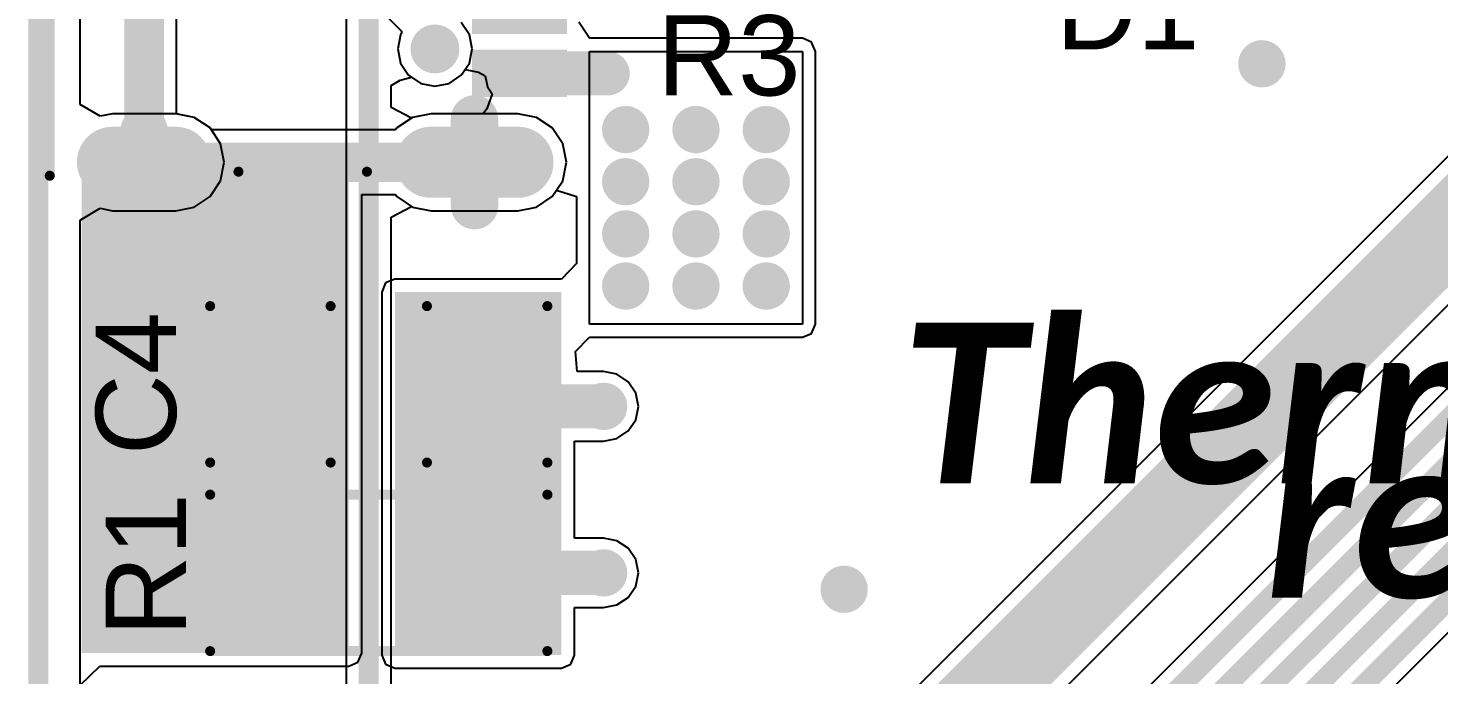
# Model space of a CAD drawing. Header units: millimetres. Extents: x -0.15 to 3.79, y -0.54 to 3.26.
# Drawn here: x -0.153 to 0.55, y 1.19 to 1.513 of the extents above; entities that cross this region are included whole.
import ezdxf

# ---------------------------------------------------------------- set-up
doc = ezdxf.new("R2010")
doc.units = ezdxf.units.MM
doc.header["$MEASUREMENT"] = 0
for name, color, linetype in [('BottomLayer', 5, 'Continuous'), ('BottomSolder', 6, 'Continuous'), ('Mechanical2', 216, 'Continuous'), ('MultiLayer', 9, 'Continuous'), ('PadHoleLayer', 156, 'Continuous'), ('TopLayer', 1, 'Continuous'), ('TopOverlay', 2, 'Continuous'), ('TopPaste', 8, 'Continuous'), ('TopSolder', 216, 'Continuous'), ('ViaHoleLayer', 16, 'Continuous')]:
    doc.layers.add(name, color=color, linetype=linetype)
doc.styles.add('Arial', font='', dxfattribs={"height": 0.2})
doc.styles.add('Calibri', font='', dxfattribs={"height": 0.2})
doc.styles.get('Arial').set_extended_font_data('Arial')
doc.styles.get('Calibri').set_extended_font_data('Calibri', italic=True, bold=True)

# ---------------------------------------------------------------- blocks, each defined once
blk = doc.blocks.new('TYPE_C_31_M_12__31')
at = {"layer": 'BottomLayer'}
h = blk.add_hatch(color=5, dxfattribs=at)
edge = h.paths.add_edge_path()
edge.add_arc((-0.04429, -0.00079), 0.01772, 0, 180)
edge.add_line((-0.06201, -0.00079), (-0.06201, -0.04409))
edge.add_arc((-0.04429, -0.04409), 0.01772, 180, 360)
edge.add_line((-0.02657, -0.04409), (-0.02657, -0.00079))
h = blk.add_hatch(color=5, dxfattribs=at)
edge = h.paths.add_edge_path()
edge.add_arc((0.29626, -0.04409), 0.01772, 180, 360)
edge.add_line((0.31398, -0.04409), (0.31398, -0.00079))
edge.add_arc((0.29626, -0.00079), 0.01772, 0, 180)
edge.add_line((0.27854, -0.00079), (0.27854, -0.04409))
h = blk.add_hatch(color=5, dxfattribs=at)
edge = h.paths.add_edge_path()
edge.add_arc((-0.04429, -0.20276), 0.01772, 180, 360)
edge.add_line((-0.02657, -0.20276), (-0.02657, -0.17126))
edge.add_arc((-0.04429, -0.17126), 0.01772, 0, 180)
edge.add_line((-0.06201, -0.17126), (-0.06201, -0.20276))
h = blk.add_hatch(color=5, dxfattribs=at)
edge = h.paths.add_edge_path()
edge.add_arc((0.29626, -0.20276), 0.01772, 180, 360)
edge.add_line((0.31398, -0.20276), (0.31398, -0.17126))
edge.add_arc((0.29626, -0.17126), 0.01772, 0, 180)
edge.add_line((0.27854, -0.17126), (0.27854, -0.20276))
at = {"layer": 'BottomSolder'}
h = blk.add_hatch(color=6, dxfattribs=at)
edge = h.paths.add_edge_path()
edge.add_arc((-0.02264, -0.02244), 0.01181, 270, 450)
edge.add_line((-0.02264, -0.01063), (-0.06594, -0.01063))
edge.add_arc((-0.06594, -0.02244), 0.01181, 90, 270)
edge.add_line((-0.06594, -0.03425), (-0.02264, -0.03425))
h = blk.add_hatch(color=6, dxfattribs=at)
edge = h.paths.add_edge_path()
edge.add_arc((0.27461, -0.02244), 0.01181, 90, 270)
edge.add_line((0.27461, -0.03425), (0.31791, -0.03425))
edge.add_arc((0.31791, -0.02244), 0.01181, 270, 450)
edge.add_line((0.31791, -0.01063), (0.27461, -0.01063))
h = blk.add_hatch(color=6, dxfattribs=at)
edge = h.paths.add_edge_path()
edge.add_arc((0.0122, -0.04213), 0.0122, 0, 360)
h = blk.add_hatch(color=6, dxfattribs=at)
edge = h.paths.add_edge_path()
edge.add_arc((0.23976, -0.04213), 0.0122, 0, 360)
h = blk.add_hatch(color=6, dxfattribs=at)
edge = h.paths.add_edge_path()
edge.add_arc((-0.06004, -0.18701), 0.01181, 90, 270)
edge.add_line((-0.06004, -0.19882), (-0.02854, -0.19882))
edge.add_arc((-0.02854, -0.18701), 0.01181, 270, 450)
edge.add_line((-0.02854, -0.1752), (-0.06004, -0.1752))
h = blk.add_hatch(color=6, dxfattribs=at)
edge = h.paths.add_edge_path()
edge.add_arc((0.28051, -0.18701), 0.01181, 90, 270)
edge.add_line((0.28051, -0.19882), (0.31201, -0.19882))
edge.add_arc((0.31201, -0.18701), 0.01181, 270, 450)
edge.add_line((0.31201, -0.1752), (0.28051, -0.1752))
at = {"layer": 'MultiLayer'}
h = blk.add_hatch(color=9, dxfattribs=at)
edge = h.paths.add_edge_path()
edge.add_arc((-0.04429, -0.00079), 0.01772, 0, 180)
edge.add_line((-0.06201, -0.00079), (-0.06201, -0.04409))
edge.add_arc((-0.04429, -0.04409), 0.01772, 180, 360)
edge.add_line((-0.02657, -0.04409), (-0.02657, -0.00079))
h = blk.add_hatch(color=9, dxfattribs=at)
edge = h.paths.add_edge_path()
edge.add_arc((0.29626, -0.04409), 0.01772, 180, 360)
edge.add_line((0.31398, -0.04409), (0.31398, -0.00079))
edge.add_arc((0.29626, -0.00079), 0.01772, 0, 180)
edge.add_line((0.27854, -0.00079), (0.27854, -0.04409))
h = blk.add_hatch(color=9, dxfattribs=at)
edge = h.paths.add_edge_path()
edge.add_arc((-0.04429, -0.20276), 0.01772, 180, 360)
edge.add_line((-0.02657, -0.20276), (-0.02657, -0.17126))
edge.add_arc((-0.04429, -0.17126), 0.01772, 0, 180)
edge.add_line((-0.06201, -0.17126), (-0.06201, -0.20276))
h = blk.add_hatch(color=9, dxfattribs=at)
edge = h.paths.add_edge_path()
edge.add_arc((0.29626, -0.20276), 0.01772, 180, 360)
edge.add_line((0.31398, -0.20276), (0.31398, -0.17126))
edge.add_arc((0.29626, -0.17126), 0.01772, 0, 180)
edge.add_line((0.27854, -0.17126), (0.27854, -0.20276))
at = {"layer": 'PadHoleLayer'}
h = blk.add_hatch(color=156, dxfattribs=at)
edge = h.paths.add_edge_path()
edge.add_arc((-0.04429, -0.04409), 0.01181, 180, 360)
edge.add_line((-0.03248, -0.04409), (-0.03248, -0.00079))
edge.add_arc((-0.04429, -0.00079), 0.01181, 0, 180)
edge.add_line((-0.0561, -0.00079), (-0.0561, -0.04409))
h = blk.add_hatch(color=156, dxfattribs=at)
edge = h.paths.add_edge_path()
edge.add_arc((0.29626, -0.04409), 0.01181, 180, 360)
edge.add_line((0.30807, -0.04409), (0.30807, -0.00079))
edge.add_arc((0.29626, -0.00079), 0.01181, 0, 180)
edge.add_line((0.28445, -0.00079), (0.28445, -0.04409))
h = blk.add_hatch(color=156, dxfattribs=at)
edge = h.paths.add_edge_path()
edge.add_arc((0.0122, -0.04213), 0.0122, 0, 360)
h = blk.add_hatch(color=156, dxfattribs=at)
edge = h.paths.add_edge_path()
edge.add_arc((0.23976, -0.04213), 0.0122, 0, 360)
h = blk.add_hatch(color=156, dxfattribs=at)
edge = h.paths.add_edge_path()
edge.add_arc((-0.04429, -0.20276), 0.01181, 180, 360)
edge.add_line((-0.03248, -0.20276), (-0.03248, -0.17126))
edge.add_arc((-0.04429, -0.17126), 0.01181, 0, 180)
edge.add_line((-0.0561, -0.17126), (-0.0561, -0.20276))
h = blk.add_hatch(color=156, dxfattribs=at)
edge = h.paths.add_edge_path()
edge.add_arc((0.29626, -0.20276), 0.01181, 180, 360)
edge.add_line((0.30807, -0.20276), (0.30807, -0.17126))
edge.add_arc((0.29626, -0.17126), 0.01181, 0, 180)
edge.add_line((0.28445, -0.17126), (0.28445, -0.20276))
at = {"layer": 'TopLayer'}
for points in [[(-0.01181, 0.02362), (0.01181, 0.02362), (0.01181, -0.02362), (-0.01181, -0.02362)], [(0.01969, 0.02362), (0.04331, 0.02362), (0.04331, -0.02362), (0.01969, -0.02362)], [(0.05118, 0.02362), (0.06299, 0.02362), (0.06299, -0.02362), (0.05118, -0.02362)], [(0.07087, 0.02362), (0.08268, 0.02362), (0.08268, -0.02362), (0.07087, -0.02362)], [(0.09055, 0.02362), (0.10236, 0.02362), (0.10236, -0.02362), (0.09055, -0.02362)], [(0.11024, 0.02362), (0.12205, 0.02362), (0.12205, -0.02362), (0.11024, -0.02362)], [(0.14173, -0.02362), (0.12992, -0.02362), (0.12992, 0.02362), (0.14173, 0.02362)], [(0.16142, -0.02362), (0.14961, -0.02362), (0.14961, 0.02362), (0.16142, 0.02362)], [(0.1811, -0.02362), (0.16929, -0.02362), (0.16929, 0.02362), (0.1811, 0.02362)], [(0.20079, -0.02362), (0.18898, -0.02362), (0.18898, 0.02362), (0.20079, 0.02362)], [(0.23228, -0.02362), (0.20866, -0.02362), (0.20866, 0.02362), (0.23228, 0.02362)], [(0.24016, 0.02362), (0.26378, 0.02362), (0.26378, -0.02362), (0.24016, -0.02362)]]:
    blk.add_hatch(color=1, dxfattribs=at).paths.add_polyline_path(points)
h = blk.add_hatch(color=1, dxfattribs=at)
edge = h.paths.add_edge_path()
edge.add_arc((-0.04429, -0.00079), 0.01772, 0, 180)
edge.add_line((-0.06201, -0.00079), (-0.06201, -0.04409))
edge.add_arc((-0.04429, -0.04409), 0.01772, 180, 360)
edge.add_line((-0.02657, -0.04409), (-0.02657, -0.00079))
h = blk.add_hatch(color=1, dxfattribs=at)
edge = h.paths.add_edge_path()
edge.add_arc((0.29626, -0.04409), 0.01772, 180, 360)
edge.add_line((0.31398, -0.04409), (0.31398, -0.00079))
edge.add_arc((0.29626, -0.00079), 0.01772, 0, 180)
edge.add_line((0.27854, -0.00079), (0.27854, -0.04409))
h = blk.add_hatch(color=1, dxfattribs=at)
edge = h.paths.add_edge_path()
edge.add_arc((-0.04429, -0.20276), 0.01772, 180, 360)
edge.add_line((-0.02657, -0.20276), (-0.02657, -0.17126))
edge.add_arc((-0.04429, -0.17126), 0.01772, 0, 180)
edge.add_line((-0.06201, -0.17126), (-0.06201, -0.20276))
h = blk.add_hatch(color=1, dxfattribs=at)
edge = h.paths.add_edge_path()
edge.add_arc((0.29626, -0.20276), 0.01772, 180, 360)
edge.add_line((0.31398, -0.20276), (0.31398, -0.17126))
edge.add_arc((0.29626, -0.17126), 0.01772, 0, 180)
edge.add_line((0.27854, -0.17126), (0.27854, -0.20276))
at = {"layer": 'TopPaste'}
for points in [[(-0.01181, 0.02362), (0.01181, 0.02362), (0.01181, -0.02362), (-0.01181, -0.02362)], [(0.01969, 0.02362), (0.04331, 0.02362), (0.04331, -0.02362), (0.01969, -0.02362)], [(0.05118, 0.02362), (0.06299, 0.02362), (0.06299, -0.02362), (0.05118, -0.02362)], [(0.07087, 0.02362), (0.08268, 0.02362), (0.08268, -0.02362), (0.07087, -0.02362)], [(0.09055, 0.02362), (0.10236, 0.02362), (0.10236, -0.02362), (0.09055, -0.02362)], [(0.11024, 0.02362), (0.12205, 0.02362), (0.12205, -0.02362), (0.11024, -0.02362)], [(0.14173, -0.02362), (0.12992, -0.02362), (0.12992, 0.02362), (0.14173, 0.02362)], [(0.16142, -0.02362), (0.14961, -0.02362), (0.14961, 0.02362), (0.16142, 0.02362)], [(0.1811, -0.02362), (0.16929, -0.02362), (0.16929, 0.02362), (0.1811, 0.02362)], [(0.20079, -0.02362), (0.18898, -0.02362), (0.18898, 0.02362), (0.20079, 0.02362)], [(0.23228, -0.02362), (0.20866, -0.02362), (0.20866, 0.02362), (0.23228, 0.02362)], [(0.24016, 0.02362), (0.26378, 0.02362), (0.26378, -0.02362), (0.24016, -0.02362)]]:
    blk.add_hatch(color=8, dxfattribs=at).paths.add_polyline_path(points)
at = {"layer": 'TopSolder'}
for points in [[(-0.01181, 0.02362), (0.01181, 0.02362), (0.01181, -0.02362), (-0.01181, -0.02362)], [(0.01969, 0.02362), (0.04331, 0.02362), (0.04331, -0.02362), (0.01969, -0.02362)], [(0.05118, 0.02362), (0.06299, 0.02362), (0.06299, -0.02362), (0.05118, -0.02362)], [(0.07087, 0.02362), (0.08268, 0.02362), (0.08268, -0.02362), (0.07087, -0.02362)], [(0.09055, 0.02362), (0.10236, 0.02362), (0.10236, -0.02362), (0.09055, -0.02362)], [(0.11024, 0.02362), (0.12205, 0.02362), (0.12205, -0.02362), (0.11024, -0.02362)], [(0.14173, -0.02362), (0.12992, -0.02362), (0.12992, 0.02362), (0.14173, 0.02362)], [(0.16142, -0.02362), (0.14961, -0.02362), (0.14961, 0.02362), (0.16142, 0.02362)], [(0.1811, -0.02362), (0.16929, -0.02362), (0.16929, 0.02362), (0.1811, 0.02362)], [(0.20079, -0.02362), (0.18898, -0.02362), (0.18898, 0.02362), (0.20079, 0.02362)], [(0.23228, -0.02362), (0.20866, -0.02362), (0.20866, 0.02362), (0.23228, 0.02362)], [(0.24016, 0.02362), (0.26378, 0.02362), (0.26378, -0.02362), (0.24016, -0.02362)]]:
    blk.add_hatch(color=216, dxfattribs=at).paths.add_polyline_path(points)
h = blk.add_hatch(color=216, dxfattribs=at)
edge = h.paths.add_edge_path()
edge.add_arc((-0.02264, -0.02244), 0.01181, 270, 450)
edge.add_line((-0.02264, -0.01063), (-0.06594, -0.01063))
edge.add_arc((-0.06594, -0.02244), 0.01181, 90, 270)
edge.add_line((-0.06594, -0.03425), (-0.02264, -0.03425))
h = blk.add_hatch(color=216, dxfattribs=at)
edge = h.paths.add_edge_path()
edge.add_arc((0.27461, -0.02244), 0.01181, 90, 270)
edge.add_line((0.27461, -0.03425), (0.31791, -0.03425))
edge.add_arc((0.31791, -0.02244), 0.01181, 270, 450)
edge.add_line((0.31791, -0.01063), (0.27461, -0.01063))
h = blk.add_hatch(color=216, dxfattribs=at)
edge = h.paths.add_edge_path()
edge.add_arc((0.0122, -0.04213), 0.0122, 0, 360)
h = blk.add_hatch(color=216, dxfattribs=at)
edge = h.paths.add_edge_path()
edge.add_arc((0.23976, -0.04213), 0.0122, 0, 360)
h = blk.add_hatch(color=216, dxfattribs=at)
edge = h.paths.add_edge_path()
edge.add_arc((-0.06004, -0.18701), 0.01181, 90, 270)
edge.add_line((-0.06004, -0.19882), (-0.02854, -0.19882))
edge.add_arc((-0.02854, -0.18701), 0.01181, 270, 450)
edge.add_line((-0.02854, -0.1752), (-0.06004, -0.1752))
h = blk.add_hatch(color=216, dxfattribs=at)
edge = h.paths.add_edge_path()
edge.add_arc((0.28051, -0.18701), 0.01181, 90, 270)
edge.add_line((0.28051, -0.19882), (0.31201, -0.19882))
edge.add_arc((0.31201, -0.18701), 0.01181, 270, 450)
edge.add_line((0.31201, -0.1752), (0.28051, -0.1752))
at = {"layer": 'TopOverlay'}
for points, const_width in [([(-0.049, -0.14), (-0.049, -0.076)], 0.005), ([(0.30097, -0.14), (0.30097, -0.076)], 0.005), ([(0.121, -0.207), (0.121, -0.197)], 0.01), ([(0.121, -0.219), (0.109, -0.207)], 0.01), ([(0.133, -0.207), (0.109, -0.207)], 0.01), ([(0.121, -0.219), (0.133, -0.207)], 0.01), ([(0.30297, -0.23402), (-0.051, -0.23402)], 0.005)]:
    blk.add_lwpolyline(points, dxfattribs=dict(at, const_width=const_width))
for points, const_width in [([(-0.05025, -0.076, 1), (-0.04775, -0.076, 1)], 0.0025), ([(0.29972, -0.076, 1), (0.30222, -0.076, 1)], 0.0025), ([(-0.05025, -0.14, 1), (-0.04775, -0.14, 1)], 0.0025), ([(0.29972, -0.14, 1), (0.30222, -0.14, 1)], 0.0025), ([(0.1185, -0.197, 1), (0.1235, -0.197, 1)], 0.005), ([(0.1065, -0.207, 1), (0.1115, -0.207, 1)], 0.005), ([(0.1065, -0.207, 1), (0.1115, -0.207, 1)], 0.005), ([(0.1185, -0.207, 1), (0.1235, -0.207, 1)], 0.005), ([(0.1305, -0.207, 1), (0.1355, -0.207, 1)], 0.005), ([(0.1305, -0.207, 1), (0.1355, -0.207, 1)], 0.005), ([(0.1185, -0.219, 1), (0.1235, -0.219, 1)], 0.005), ([(0.1185, -0.219, 1), (0.1235, -0.219, 1)], 0.005), ([(-0.05225, -0.23402, 1), (-0.04975, -0.23402, 1)], 0.0025), ([(0.30172, -0.23402, 1), (0.30422, -0.23402, 1)], 0.0025)]:
    blk.add_lwpolyline(points, format="xyb", close=True, dxfattribs=dict(at, const_width=const_width))
blk.add_text('Board Edge', height=0.03, dxfattribs=at).set_placement((-0.01904, -0.18212))
blk = doc.blocks.new('R___1206_48')
at = {"layer": 'TopLayer'}
for points in [[(-0.08, 0.035), (-0.02, 0.035), (-0.02, -0.035), (-0.08, -0.035)], [(0.02, 0.035), (0.08, 0.035), (0.08, -0.035), (0.02, -0.035)]]:
    blk.add_hatch(color=1, dxfattribs=at).paths.add_polyline_path(points)
at = {"layer": 'TopPaste'}
for points in [[(-0.08, 0.035), (-0.02, 0.035), (-0.02, -0.035), (-0.08, -0.035)], [(0.02, 0.035), (0.08, 0.035), (0.08, -0.035), (0.02, -0.035)]]:
    blk.add_hatch(color=8, dxfattribs=at).paths.add_polyline_path(points)
at = {"layer": 'TopSolder'}
for points in [[(-0.08, 0.035), (-0.02, 0.035), (-0.02, -0.035), (-0.08, -0.035)], [(0.02, 0.035), (0.08, 0.035), (0.08, -0.035), (0.02, -0.035)]]:
    blk.add_hatch(color=216, dxfattribs=at).paths.add_polyline_path(points)
at = {"layer": 'TopOverlay', "const_width": 0.005}
for points in [[(0.084, 0.039), (-0.084, 0.039)], [(-0.084, 0.039), (-0.084, -0.039)], [(0.084, 0.039), (0.084, -0.039)], [(0.084, -0.039), (-0.084, -0.039)]]:
    blk.add_lwpolyline(points, dxfattribs=at)
at = {"layer": 'TopOverlay', "const_width": 0.0025}
for points in [[(-0.08525, 0.039, 1), (-0.08275, 0.039, 1)], [(-0.08525, 0.039, 1), (-0.08275, 0.039, 1)], [(0.08275, 0.039, 1), (0.08525, 0.039, 1)], [(0.08275, 0.039, 1), (0.08525, 0.039, 1)], [(-0.08525, -0.039, 1), (-0.08275, -0.039, 1)], [(-0.08525, -0.039, 1), (-0.08275, -0.039, 1)], [(0.08275, -0.039, 1), (0.08525, -0.039, 1)], [(0.08275, -0.039, 1), (0.08525, -0.039, 1)]]:
    blk.add_lwpolyline(points, format="xyb", close=True, dxfattribs=at)
blk = doc.blocks.new('C___1206_55')
at = {"layer": 'TopLayer'}
for points in [[(-0.08, 0.035), (-0.02, 0.035), (-0.02, -0.035), (-0.08, -0.035)], [(0.02, 0.035), (0.08, 0.035), (0.08, -0.035), (0.02, -0.035)]]:
    blk.add_hatch(color=1, dxfattribs=at).paths.add_polyline_path(points)
at = {"layer": 'TopPaste'}
for points in [[(-0.08, 0.035), (-0.02, 0.035), (-0.02, -0.035), (-0.08, -0.035)], [(0.02, 0.035), (0.08, 0.035), (0.08, -0.035), (0.02, -0.035)]]:
    blk.add_hatch(color=8, dxfattribs=at).paths.add_polyline_path(points)
at = {"layer": 'TopSolder'}
for points in [[(-0.08, 0.035), (-0.02, 0.035), (-0.02, -0.035), (-0.08, -0.035)], [(0.02, 0.035), (0.08, 0.035), (0.08, -0.035), (0.02, -0.035)]]:
    blk.add_hatch(color=216, dxfattribs=at).paths.add_polyline_path(points)
at = {"layer": 'TopOverlay', "const_width": 0.005}
for points in [[(-0.084, 0.039), (-0.024, 0.039)], [(-0.084, -0.039), (-0.084, 0.039)], [(0.024, 0.039), (0.084, 0.039)], [(0.084, -0.039), (0.084, 0.039)], [(-0.084, -0.039), (-0.024, -0.039)], [(0.024, -0.039), (0.084, -0.039)]]:
    blk.add_lwpolyline(points, dxfattribs=at)
at = {"layer": 'TopOverlay', "const_width": 0.0025}
for points in [[(-0.08525, 0.039, 1), (-0.08275, 0.039, 1)], [(-0.08525, 0.039, 1), (-0.08275, 0.039, 1)], [(-0.02525, 0.039, 1), (-0.02275, 0.039, 1)], [(0.02275, 0.039, 1), (0.02525, 0.039, 1)], [(0.08275, 0.039, 1), (0.08525, 0.039, 1)], [(0.08275, 0.039, 1), (0.08525, 0.039, 1)], [(-0.08525, -0.039, 1), (-0.08275, -0.039, 1)], [(-0.08525, -0.039, 1), (-0.08275, -0.039, 1)], [(-0.02525, -0.039, 1), (-0.02275, -0.039, 1)], [(0.02275, -0.039, 1), (0.02525, -0.039, 1)], [(0.08275, -0.039, 1), (0.08525, -0.039, 1)], [(0.08275, -0.039, 1), (0.08525, -0.039, 1)]]:
    blk.add_lwpolyline(points, format="xyb", close=True, dxfattribs=at)

msp = doc.modelspace()

# ---------------------------------------------------------------- hatches: boundary and pattern name
at = {"layer": 'BottomLayer'}
h = msp.add_hatch(color=5, dxfattribs=at)
edge = h.paths.add_edge_path()
edge.add_arc((0.46194, 1.49479), 0.01181, 0, 360)
h = msp.add_hatch(color=5, dxfattribs=at)
edge = h.paths.add_edge_path()
edge.add_arc((0.145, 1.462), 0.01181, 0, 360)
h = msp.add_hatch(color=5, dxfattribs=at)
edge = h.paths.add_edge_path()
edge.add_arc((0.18, 1.462), 0.01181, 0, 360)
h = msp.add_hatch(color=5, dxfattribs=at)
edge = h.paths.add_edge_path()
edge.add_arc((0.215, 1.462), 0.01181, 0, 360)
h = msp.add_hatch(color=5, dxfattribs=at)
edge = h.paths.add_edge_path()
edge.add_arc((0.145, 1.436), 0.01181, 0, 360)
h = msp.add_hatch(color=5, dxfattribs=at)
edge = h.paths.add_edge_path()
edge.add_arc((0.18, 1.436), 0.01181, 0, 360)
h = msp.add_hatch(color=5, dxfattribs=at)
edge = h.paths.add_edge_path()
edge.add_arc((0.215, 1.436), 0.01181, 0, 360)
h = msp.add_hatch(color=5, dxfattribs=at)
edge = h.paths.add_edge_path()
edge.add_arc((0.145, 1.41), 0.01181, 0, 360)
h = msp.add_hatch(color=5, dxfattribs=at)
edge = h.paths.add_edge_path()
edge.add_arc((0.18, 1.41), 0.01181, 0, 360)
h = msp.add_hatch(color=5, dxfattribs=at)
edge = h.paths.add_edge_path()
edge.add_arc((0.215, 1.41), 0.01181, 0, 360)
h = msp.add_hatch(color=5, dxfattribs=at)
edge = h.paths.add_edge_path()
edge.add_arc((0.145, 1.384), 0.01181, 0, 360)
h = msp.add_hatch(color=5, dxfattribs=at)
edge = h.paths.add_edge_path()
edge.add_arc((0.18, 1.384), 0.01181, 0, 360)
h = msp.add_hatch(color=5, dxfattribs=at)
edge = h.paths.add_edge_path()
edge.add_arc((0.215, 1.384), 0.01181, 0, 360)
h = msp.add_hatch(color=5, dxfattribs=at)
edge = h.paths.add_edge_path()
edge.add_arc((0.134, 1.324), 0.01181, 0, 360)
h = msp.add_hatch(color=5, dxfattribs=at)
edge = h.paths.add_edge_path()
edge.add_arc((0.134, 1.241), 0.01181, 0, 360)
h = msp.add_hatch(color=5, dxfattribs=at)
edge = h.paths.add_edge_path()
edge.add_arc((0.25382, 1.23282), 0.01181, 0, 360)
at = {"layer": 'BottomSolder'}
h = msp.add_hatch(color=6, dxfattribs=at)
edge = h.paths.add_edge_path()
edge.add_arc((0.46194, 1.49479), 0.00591, 0, 360)
h = msp.add_hatch(color=6, dxfattribs=at)
edge = h.paths.add_edge_path()
edge.add_arc((0.145, 1.462), 0.00591, 0, 360)
h = msp.add_hatch(color=6, dxfattribs=at)
edge = h.paths.add_edge_path()
edge.add_arc((0.18, 1.462), 0.00591, 0, 360)
h = msp.add_hatch(color=6, dxfattribs=at)
edge = h.paths.add_edge_path()
edge.add_arc((0.215, 1.462), 0.00591, 0, 360)
h = msp.add_hatch(color=6, dxfattribs=at)
edge = h.paths.add_edge_path()
edge.add_arc((0.145, 1.436), 0.00591, 0, 360)
h = msp.add_hatch(color=6, dxfattribs=at)
edge = h.paths.add_edge_path()
edge.add_arc((0.18, 1.436), 0.00591, 0, 360)
h = msp.add_hatch(color=6, dxfattribs=at)
edge = h.paths.add_edge_path()
edge.add_arc((0.215, 1.436), 0.00591, 0, 360)
h = msp.add_hatch(color=6, dxfattribs=at)
edge = h.paths.add_edge_path()
edge.add_arc((0.145, 1.41), 0.00591, 0, 360)
h = msp.add_hatch(color=6, dxfattribs=at)
edge = h.paths.add_edge_path()
edge.add_arc((0.18, 1.41), 0.00591, 0, 360)
h = msp.add_hatch(color=6, dxfattribs=at)
edge = h.paths.add_edge_path()
edge.add_arc((0.215, 1.41), 0.00591, 0, 360)
h = msp.add_hatch(color=6, dxfattribs=at)
edge = h.paths.add_edge_path()
edge.add_arc((0.145, 1.384), 0.00591, 0, 360)
h = msp.add_hatch(color=6, dxfattribs=at)
edge = h.paths.add_edge_path()
edge.add_arc((0.18, 1.384), 0.00591, 0, 360)
h = msp.add_hatch(color=6, dxfattribs=at)
edge = h.paths.add_edge_path()
edge.add_arc((0.215, 1.384), 0.00591, 0, 360)
h = msp.add_hatch(color=6, dxfattribs=at)
edge = h.paths.add_edge_path()
edge.add_arc((0.134, 1.324), 0.00591, 0, 360)
h = msp.add_hatch(color=6, dxfattribs=at)
edge = h.paths.add_edge_path()
edge.add_arc((0.134, 1.241), 0.00591, 0, 360)
h = msp.add_hatch(color=6, dxfattribs=at)
edge = h.paths.add_edge_path()
edge.add_arc((0.25382, 1.23282), 0.00591, 0, 360)
at = {"layer": 'TopLayer'}
h = msp.add_hatch(color=1, dxfattribs=at)
edge = h.paths.add_edge_path()
edge.add_arc((0.46194, 1.49479), 0.01181, 0, 360)
h = msp.add_hatch(color=1, dxfattribs=at)
edge = h.paths.add_edge_path()
edge.add_arc((0.145, 1.462), 0.01181, 0, 360)
h = msp.add_hatch(color=1, dxfattribs=at)
edge = h.paths.add_edge_path()
edge.add_arc((0.18, 1.462), 0.01181, 0, 360)
h = msp.add_hatch(color=1, dxfattribs=at)
edge = h.paths.add_edge_path()
edge.add_arc((0.215, 1.462), 0.01181, 0, 360)
for points in [[(-0.126, 1.201), (0.007, 1.201), (0.007, 1.45), (-0.126, 1.45)], [(0.03, 1.2), (0.113, 1.2), (0.113, 1.381), (0.03, 1.381)]]:
    msp.add_hatch(color=1, dxfattribs=at).paths.add_polyline_path(points)
h = msp.add_hatch(color=1, dxfattribs=at)
edge = h.paths.add_edge_path()
edge.add_arc((0.145, 1.436), 0.01181, 0, 360)
h = msp.add_hatch(color=1, dxfattribs=at)
edge = h.paths.add_edge_path()
edge.add_arc((0.18, 1.436), 0.01181, 0, 360)
h = msp.add_hatch(color=1, dxfattribs=at)
edge = h.paths.add_edge_path()
edge.add_arc((0.215, 1.436), 0.01181, 0, 360)
h = msp.add_hatch(color=1, dxfattribs=at)
edge = h.paths.add_edge_path()
edge.add_arc((0.145, 1.41), 0.01181, 0, 360)
h = msp.add_hatch(color=1, dxfattribs=at)
edge = h.paths.add_edge_path()
edge.add_arc((0.18, 1.41), 0.01181, 0, 360)
h = msp.add_hatch(color=1, dxfattribs=at)
edge = h.paths.add_edge_path()
edge.add_arc((0.215, 1.41), 0.01181, 0, 360)
h = msp.add_hatch(color=1, dxfattribs=at)
edge = h.paths.add_edge_path()
edge.add_arc((0.145, 1.384), 0.01181, 0, 360)
h = msp.add_hatch(color=1, dxfattribs=at)
edge = h.paths.add_edge_path()
edge.add_arc((0.18, 1.384), 0.01181, 0, 360)
h = msp.add_hatch(color=1, dxfattribs=at)
edge = h.paths.add_edge_path()
edge.add_arc((0.215, 1.384), 0.01181, 0, 360)
h = msp.add_hatch(color=1, dxfattribs=at)
edge = h.paths.add_edge_path()
edge.add_arc((0.134, 1.324), 0.01181, 0, 360)
h = msp.add_hatch(color=1, dxfattribs=at)
edge = h.paths.add_edge_path()
edge.add_arc((0.134, 1.241), 0.01181, 0, 360)
h = msp.add_hatch(color=1, dxfattribs=at)
edge = h.paths.add_edge_path()
edge.add_arc((0.25382, 1.23282), 0.01181, 0, 360)
at = {"layer": 'TopSolder'}
h = msp.add_hatch(color=216, dxfattribs=at)
edge = h.paths.add_edge_path()
edge.add_arc((0.46194, 1.49479), 0.00591, 0, 360)
h = msp.add_hatch(color=216, dxfattribs=at)
edge = h.paths.add_edge_path()
edge.add_arc((0.145, 1.462), 0.00591, 0, 360)
h = msp.add_hatch(color=216, dxfattribs=at)
edge = h.paths.add_edge_path()
edge.add_arc((0.18, 1.462), 0.00591, 0, 360)
h = msp.add_hatch(color=216, dxfattribs=at)
edge = h.paths.add_edge_path()
edge.add_arc((0.215, 1.462), 0.00591, 0, 360)
h = msp.add_hatch(color=216, dxfattribs=at)
edge = h.paths.add_edge_path()
edge.add_arc((0.145, 1.436), 0.00591, 0, 360)
h = msp.add_hatch(color=216, dxfattribs=at)
edge = h.paths.add_edge_path()
edge.add_arc((0.18, 1.436), 0.00591, 0, 360)
h = msp.add_hatch(color=216, dxfattribs=at)
edge = h.paths.add_edge_path()
edge.add_arc((0.215, 1.436), 0.00591, 0, 360)
h = msp.add_hatch(color=216, dxfattribs=at)
edge = h.paths.add_edge_path()
edge.add_arc((0.145, 1.41), 0.00591, 0, 360)
h = msp.add_hatch(color=216, dxfattribs=at)
edge = h.paths.add_edge_path()
edge.add_arc((0.18, 1.41), 0.00591, 0, 360)
h = msp.add_hatch(color=216, dxfattribs=at)
edge = h.paths.add_edge_path()
edge.add_arc((0.215, 1.41), 0.00591, 0, 360)
h = msp.add_hatch(color=216, dxfattribs=at)
edge = h.paths.add_edge_path()
edge.add_arc((0.145, 1.384), 0.00591, 0, 360)
h = msp.add_hatch(color=216, dxfattribs=at)
edge = h.paths.add_edge_path()
edge.add_arc((0.18, 1.384), 0.00591, 0, 360)
h = msp.add_hatch(color=216, dxfattribs=at)
edge = h.paths.add_edge_path()
edge.add_arc((0.215, 1.384), 0.00591, 0, 360)
h = msp.add_hatch(color=216, dxfattribs=at)
edge = h.paths.add_edge_path()
edge.add_arc((0.134, 1.324), 0.00591, 0, 360)
h = msp.add_hatch(color=216, dxfattribs=at)
edge = h.paths.add_edge_path()
edge.add_arc((0.134, 1.241), 0.00591, 0, 360)
h = msp.add_hatch(color=216, dxfattribs=at)
edge = h.paths.add_edge_path()
edge.add_arc((0.25382, 1.23282), 0.00591, 0, 360)
at = {"layer": 'ViaHoleLayer'}
h = msp.add_hatch(color=16, dxfattribs=at)
edge = h.paths.add_edge_path()
edge.add_arc((0.46194, 1.49479), 0.00591, 0, 360)
h = msp.add_hatch(color=16, dxfattribs=at)
edge = h.paths.add_edge_path()
edge.add_arc((0.145, 1.462), 0.00591, 0, 360)
h = msp.add_hatch(color=16, dxfattribs=at)
edge = h.paths.add_edge_path()
edge.add_arc((0.18, 1.462), 0.00591, 0, 360)
h = msp.add_hatch(color=16, dxfattribs=at)
edge = h.paths.add_edge_path()
edge.add_arc((0.215, 1.462), 0.00591, 0, 360)
h = msp.add_hatch(color=16, dxfattribs=at)
edge = h.paths.add_edge_path()
edge.add_arc((0.145, 1.436), 0.00591, 0, 360)
h = msp.add_hatch(color=16, dxfattribs=at)
edge = h.paths.add_edge_path()
edge.add_arc((0.18, 1.436), 0.00591, 0, 360)
h = msp.add_hatch(color=16, dxfattribs=at)
edge = h.paths.add_edge_path()
edge.add_arc((0.215, 1.436), 0.00591, 0, 360)
h = msp.add_hatch(color=16, dxfattribs=at)
edge = h.paths.add_edge_path()
edge.add_arc((0.145, 1.41), 0.00591, 0, 360)
h = msp.add_hatch(color=16, dxfattribs=at)
edge = h.paths.add_edge_path()
edge.add_arc((0.18, 1.41), 0.00591, 0, 360)
h = msp.add_hatch(color=16, dxfattribs=at)
edge = h.paths.add_edge_path()
edge.add_arc((0.215, 1.41), 0.00591, 0, 360)
h = msp.add_hatch(color=16, dxfattribs=at)
edge = h.paths.add_edge_path()
edge.add_arc((0.145, 1.384), 0.00591, 0, 360)
h = msp.add_hatch(color=16, dxfattribs=at)
edge = h.paths.add_edge_path()
edge.add_arc((0.18, 1.384), 0.00591, 0, 360)
h = msp.add_hatch(color=16, dxfattribs=at)
edge = h.paths.add_edge_path()
edge.add_arc((0.215, 1.384), 0.00591, 0, 360)
h = msp.add_hatch(color=16, dxfattribs=at)
edge = h.paths.add_edge_path()
edge.add_arc((0.134, 1.324), 0.00591, 0, 360)
h = msp.add_hatch(color=16, dxfattribs=at)
edge = h.paths.add_edge_path()
edge.add_arc((0.134, 1.241), 0.00591, 0, 360)
h = msp.add_hatch(color=16, dxfattribs=at)
edge = h.paths.add_edge_path()
edge.add_arc((0.25382, 1.23282), 0.00591, 0, 360)

# ---------------------------------------------------------------- linework, layer by layer
at = {"layer": 'BottomLayer'}
for p, q in [((-0.12675, 1.47457), (-0.12675, 1.75738)), ((0.00578, 1.671), (0.00578, 0.79165)), ((0.06713, 1.5093), (0.06311, 1.51532)), ((0.06855, 1.5022), (0.06713, 1.5093)), ((0.06713, 1.49509), (0.06855, 1.5022)), ((0.06311, 1.48907), (0.06713, 1.49509)), ((0.02822, 1.48401), (0.03268, 1.48663)), ((0.02822, 1.47302), (0.02822, 1.48401)), ((0.03268, 1.48663), (0.03822, 1.48817)), ((0.03822, 1.48817), (0.04288, 1.48505)), ((0.04288, 1.48505), (0.04999, 1.48364)), ((0.04999, 1.48364), (0.05709, 1.48505)), ((0.05709, 1.48505), (0.06311, 1.48907)), ((-0.11675, 1.46867), (-0.12675, 1.47457)), ((-0.11064, 1.46988), (-0.11675, 1.46867)), ((-0.07915, 1.46988), (-0.11064, 1.46988)), ((-0.06989, 1.46804), (-0.07915, 1.46988)), ((0.03822, 1.46767), (0.02822, 1.47302)), ((0.04802, 1.46988), (0.03876, 1.46804)), ((0.09132, 1.46988), (0.04802, 1.46988)), ((0.10058, 1.46804), (0.09132, 1.46988)), ((-0.06205, 1.4628), (-0.06989, 1.46804)), ((-0.05681, 1.45495), (-0.06205, 1.4628)), ((0.03876, 1.46804), (0.03822, 1.46767)), ((0.10842, 1.4628), (0.10058, 1.46804)), ((0.11367, 1.45495), (0.10842, 1.4628)), ((-0.05497, 1.4457), (-0.05681, 1.45495)), ((0.11551, 1.4457), (0.11367, 1.45495)), ((-0.05681, 1.43645), (-0.05497, 1.4457)), ((0.11367, 1.43645), (0.11551, 1.4457)), ((-0.06205, 1.4286), (-0.05681, 1.43645)), ((0.10842, 1.4286), (0.11367, 1.43645)), ((-0.06989, 1.42336), (-0.06205, 1.4286)), ((0.10058, 1.42336), (0.10842, 1.4286)), ((-0.12675, 1.41683), (-0.11675, 1.42274)), ((-0.11675, 1.42274), (-0.11064, 1.42152)), ((-0.11064, 1.42152), (-0.07915, 1.42152)), ((-0.07915, 1.42152), (-0.06989, 1.42336)), ((0.02822, 1.41838), (0.03822, 1.42373)), ((0.03822, 1.42373), (0.03876, 1.42336)), ((0.03876, 1.42336), (0.04802, 1.42152)), ((0.04802, 1.42152), (0.09132, 1.42152)), ((0.09132, 1.42152), (0.10058, 1.42336)), ((-0.12675, 1.11336), (-0.12675, 1.41683)), ((0.02822, 0.83887), (0.02822, 1.41838))]:
    msp.add_line(p, q, dxfattribs=at)
at = {"layer": 'BottomLayer', "const_width": 0.01}
msp.add_lwpolyline([(0.017, 0.787), (0.017, 1.671)], dxfattribs=at)
at = {"layer": 'Mechanical2', "const_width": 0.01}
msp.add_lwpolyline([(-0.14764, -0.49213), (-0.14764, 2.97244)], dxfattribs=at)
at = {"layer": 'TopLayer'}
for p, q in [((-0.07874, 1.4698), (-0.07874, 1.76215)), ((-0.01459, 1.55894), (0.0332, 1.51115)), ((0.0332, 1.51115), (0.03347, 1.51025)), ((0.127, 1.50749), (0.12173, 1.51553)), ((0.62078, 1.51486), (0.16646, 1.06054)), ((0.03284, 1.5093), (0.03142, 1.5022)), ((0.03347, 1.51025), (0.03284, 1.5093)), ((0.233, 1.50749), (0.127, 1.50749)), ((0.23759, 1.50559), (0.233, 1.50749)), ((0.23949, 1.501), (0.23759, 1.50559)), ((0.03142, 1.5022), (0.03284, 1.49509)), ((0.127, 1.501), (0.233, 1.501)), ((0.127, 1.365), (0.127, 1.501)), ((0.233, 1.501), (0.233, 1.471)), ((0.23949, 1.471), (0.23949, 1.501)), ((0.03284, 1.49509), (0.03686, 1.48907)), ((0.06311, 1.48907), (0.06498, 1.49188)), ((0.06498, 1.49188), (0.07165, 1.49059)), ((0.07165, 1.49059), (0.075, 1.48887)), ((0.03686, 1.48907), (0.04288, 1.48505)), ((0.04288, 1.48505), (0.04999, 1.48364)), ((0.04999, 1.48364), (0.05709, 1.48505)), ((0.05709, 1.48505), (0.06311, 1.48907)), ((0.075, 1.48887), (0.0761, 1.48336)), ((0.0761, 1.48336), (0.07842, 1.47988)), ((0.21122, 1.03114), (0.66554, 1.48546)), ((0.07842, 1.47988), (0.07583, 1.47234)), ((-0.06989, 1.46804), (-0.07874, 1.4698)), ((0.04802, 1.46988), (0.03876, 1.46804)), ((0.07399, 1.46988), (0.04802, 1.46988)), ((0.07583, 1.47234), (0.07399, 1.46988)), ((0.233, 1.471), (0.233, 1.365)), ((0.23949, 1.365), (0.23949, 1.471)), ((-0.06205, 1.4628), (-0.06989, 1.46804)), ((-0.06142, 1.46185), (-0.06205, 1.4628)), ((0.03029, 1.46185), (-0.06142, 1.46185)), ((0.03092, 1.4628), (0.03029, 1.46185)), ((0.03876, 1.46804), (0.03092, 1.4628)), ((0.68378, 1.46265), (0.27807, 1.05693)), ((0.01349, 1.201), (0.01349, 1.42955)), ((0.01349, 1.42955), (0.03029, 1.42955)), ((0.03029, 1.42955), (0.03092, 1.4286)), ((0.03092, 1.4286), (0.03876, 1.42336)), ((0.10058, 1.42336), (0.10842, 1.4286)), ((0.10842, 1.4286), (0.11051, 1.43172)), ((0.11051, 1.43172), (0.12051, 1.42868)), ((0.12051, 1.42868), (0.12051, 1.39521)), ((0.03876, 1.42336), (0.04802, 1.42152)), ((0.04802, 1.42152), (0.09132, 1.42152)), ((0.09132, 1.42152), (0.10058, 1.42336)), ((0.36522, 1.02184), (0.76893, 1.42556)), ((0.12051, 1.39521), (0.113, 1.38749)), ((0.02541, 1.38559), (0.02351, 1.381)), ((0.03, 1.38749), (0.02541, 1.38559)), ((0.11051, 1.38749), (0.03, 1.38749)), ((0.113, 1.38749), (0.11051, 1.38749)), ((0.02351, 1.381), (0.02351, 1.2)), ((0.233, 1.365), (0.127, 1.365)), ((0.23759, 1.36041), (0.23949, 1.365)), ((0.12002, 1.35133), (0.127, 1.35851)), ((0.127, 1.35851), (0.12949, 1.35851)), ((0.12949, 1.35851), (0.233, 1.35851)), ((0.233, 1.35851), (0.23759, 1.36041)), ((0.12089, 1.34133), (0.12002, 1.35133)), ((0.134, 1.34133), (0.12089, 1.34133)), ((0.14063, 1.34001), (0.134, 1.34133)), ((0.14626, 1.33626), (0.14063, 1.34001)), ((0.15001, 1.33063), (0.14626, 1.33626)), ((0.15133, 1.324), (0.15001, 1.33063)), ((0.15001, 1.31737), (0.15133, 1.324)), ((0.14626, 1.31174), (0.15001, 1.31737)), ((0.134, 1.30667), (0.14063, 1.30799)), ((0.14063, 1.30799), (0.14626, 1.31174)), ((0.11949, 1.25833), (0.11949, 1.30667)), ((0.11949, 1.30667), (0.134, 1.30667)), ((0.134, 1.25833), (0.11949, 1.25833)), ((0.14063, 1.25701), (0.134, 1.25833)), ((0.14626, 1.25326), (0.14063, 1.25701)), ((0.15001, 1.24763), (0.14626, 1.25326)), ((0.15133, 1.241), (0.15001, 1.24763)), ((0.15001, 1.23437), (0.15133, 1.241)), ((0.14626, 1.22874), (0.15001, 1.23437)), ((0.11949, 1.2), (0.11949, 1.22367)), ((0.11949, 1.22367), (0.134, 1.22367)), ((0.134, 1.22367), (0.14063, 1.22499)), ((0.14063, 1.22499), (0.14626, 1.22874)), ((0.007, 1.19451), (0.01159, 1.19641)), ((0.01159, 1.19641), (0.01349, 1.201)), ((0.02351, 1.2), (0.02541, 1.19541)), ((0.02541, 1.19541), (0.03, 1.19351)), ((0.113, 1.19351), (0.11759, 1.19541)), ((0.11759, 1.19541), (0.11949, 1.2)), ((-0.127, 1.18492), (-0.117, 1.19451)), ((-0.117, 1.19451), (0.007, 1.19451)), ((0.03, 1.19351), (0.113, 1.19351))]:
    msp.add_line(p, q, dxfattribs=at)
for points, const_width in [([(-0.0949, 1.4457), (-0.0949, 1.78625)], 0.01969), ([(0.185, 1.042), (0.647, 1.504)], 0.04), ([(0.09211, 1.48999), (0.13601, 1.48999)], 0.022), ([(0.286, 1.049), (0.695, 1.458)], 0.01), ([(-0.0949, 1.4457), (0.06967, 1.4457)], 0.01969), ([(0.305, 1.04537), (0.711, 1.45137)], 0.01), ([(0.321, 1.03875), (0.727, 1.44475)], 0.01), ([(0.337, 1.03212), (0.744, 1.43912)], 0.01), ([(0.354, 1.02649), (0.761, 1.43349)], 0.01), ([(0.072, 1.355), (0.083, 1.344)], 0.022), ([(0.083, 1.324), (0.134, 1.324)], 0.022), ([(0.072, 1.241), (0.134, 1.241)], 0.022)]:
    msp.add_lwpolyline(points, dxfattribs=dict(at, const_width=const_width))
for points, const_width in [([(0.08661, 1.48999, 1), (0.09761, 1.48999, 1)], 0.011), ([(0.13051, 1.48999, 1), (0.14151, 1.48999, 1)], 0.011), ([(-0.09982, 1.4457, 1), (-0.08997, 1.4457, 1)], 0.00984), ([(-0.09982, 1.4457, 1), (-0.08997, 1.4457, 1)], 0.00984), ([(0.06475, 1.4457, 1), (0.07459, 1.4457, 1)], 0.00984), ([(0.0665, 1.355, 1), (0.0775, 1.355, 1)], 0.011), ([(0.0775, 1.344, 1), (0.0885, 1.344, 1)], 0.011), ([(0.0775, 1.324, 1), (0.0885, 1.324, 1)], 0.011), ([(0.1285, 1.324, 1), (0.1395, 1.324, 1)], 0.011), ([(0.0665, 1.241, 1), (0.0775, 1.241, 1)], 0.011), ([(0.1285, 1.241, 1), (0.1395, 1.241, 1)], 0.011)]:
    msp.add_lwpolyline(points, format="xyb", close=True, dxfattribs=dict(at, const_width=const_width))

# ---------------------------------------------------------------- block references
for name, p, rotation in [('TYPE_C_31_M_12__31', (0.09211, 1.74196), 270), ('R___1206_48', (0.022, 1.241), 180)]:
    msp.add_blockref(name, p, dxfattribs=dict(rotation=rotation))
msp.add_blockref('C___1206_55', (0.022, 1.335))

# ---------------------------------------------------------------- texts
at = {"layer": 'TopOverlay', "style": 'Arial'}
for s, p in [('D1', (0.35934, 1.50201)), ('R3', (0.16068, 1.47901))]:
    msp.add_text(s, height=0.04, dxfattribs=at).set_placement(p)
at = {"layer": 'TopOverlay'}
for s, height, rotation, style, p in [('Thermostat', 0.08, 360, 'Calibri', (0.282, 1.2857)), ('C4', 0.04, 90, 'Arial', (-0.07901, 1.29968)), ('revB', 0.08, 360, 'Calibri', (0.46392, 1.2287)), ('R1', 0.04, 90, 'Arial', (-0.07401, 1.20934))]:
    msp.add_text(s, height=height, rotation=rotation, dxfattribs=dict(at, style=style)).set_placement(p)

doc.saveas('drawing.dxf')
